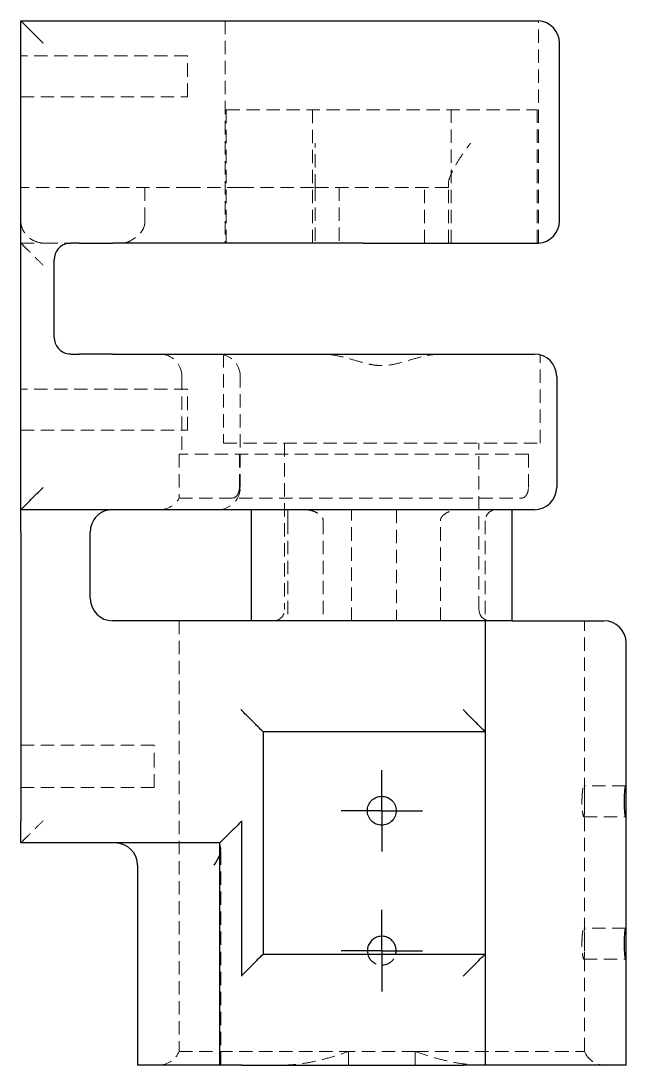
# Model space of a CAD drawing. Header units: millimetres. Extents: x 46 to 252, y 8 to 187.
# Drawn here: x 194.2 to 251.8, y 7.6 to 107 of the extents above; entities that cross this region are included whole.
import ezdxf

# ---------------------------------------------------------------- set-up
doc = ezdxf.new("R2010")
doc.units = ezdxf.units.MM
doc.linetypes.add('HIDDEN', pattern=[1.905, 1.27, -0.635])
doc.layers.add('10', color=7, linetype='Continuous')

# ---------------------------------------------------------------- blocks, each defined once
blk = doc.blocks.new('SW_CENTERMARKSYMBOL_10')
at = {"layer": '10', "color": 0}
for p, q in [((0, 2.5), (0, 3.874)), ((0, 0), (0, 2.5)), ((-2.5, 0), (-3.874, 0)), ((0, 0), (-2.5, 0)), ((0, 0), (0, -2.5)), ((0, 0), (2.5, 0)), ((2.5, 0), (3.874, 0)), ((0, -2.5), (0, -3.874))]:
    blk.add_line(p, q, dxfattribs=at)
blk = doc.blocks.new('SW_CENTERMARKSYMBOL_11')
at = {"layer": '10', "color": 0}
for p, q in [((0, 2.5), (0, 3.874)), ((0, 0), (0, 2.5)), ((-2.5, 0), (-3.874, 0)), ((0, 0), (-2.5, 0)), ((0, 0), (0, -2.5)), ((0, 0), (2.5, 0)), ((2.5, 0), (3.874, 0)), ((0, -2.5), (0, -3.874))]:
    blk.add_line(p, q, dxfattribs=at)

msp = doc.modelspace()

# ---------------------------------------------------------------- linework, layer by layer
at = {"color": 7, "linetype": 'Continuous', "lineweight": 25}
for p, q in [((194.196, 107), (226.778, 107)), ((194.196, 60.491), (194.196, 107)), ((226.778, 107), (228.549, 107)), ((228.549, 107), (243.453, 107)), ((245.462, 87.971), (245.462, 104.889)), ((199.745, 85.859), (198.953, 85.859)), ((226.778, 85.859), (202.917, 85.859)), ((226.778, 85.859), (228.549, 85.859)), ((228.549, 85.859), (243.453, 85.859)), ((197.367, 76.875), (197.367, 84.274)), ((198.953, 75.289), (199.745, 75.289)), ((202.917, 75.289), (225.74, 75.289)), ((231.358, 75.289), (243.084, 75.289)), ((245.198, 73.175), (245.198, 62.605)), ((243.084, 60.491), (194.196, 60.491)), ((194.196, 58.377), (194.196, 60.491)), ((216.129, 60.491), (216.129, 49.921)), ((240.969, 49.921), (240.969, 60.491)), ((194.196, 58.377), (194.196, 30.894)), ((200.802, 52.035), (200.802, 58.377)), ((216.129, 49.921), (202.917, 49.921)), ((240.969, 49.921), (216.129, 49.921)), ((238.396, 49.921), (238.396, 39.35)), ((240.969, 49.921), (249.69, 49.921)), ((251.804, 7.639), (251.804, 47.806)), ((238.396, 39.35), (217.256, 39.35)), ((217.256, 39.35), (217.256, 18.21)), ((238.396, 39.35), (238.396, 18.21)), ((194.196, 28.78), (194.196, 30.894)), ((215.192, 30.894), (215.192, 16.146)), ((213.128, 28.78), (194.196, 28.78)), ((213.128, 7.639), (213.128, 28.78)), ((205.295, 26.666), (205.295, 7.639)), ((217.256, 18.21), (238.396, 18.21)), ((238.396, 18.21), (238.396, 7.639)), ((212.558, 7.639), (205.295, 7.639)), ((213.128, 7.639), (212.558, 7.639)), ((215.242, 7.639), (213.128, 7.639)), ((215.242, 7.639), (236.282, 7.639)), ((238.396, 7.639), (236.282, 7.639)), ((251.804, 7.639), (238.396, 7.639))]:
    msp.add_line(p, q, dxfattribs=at)
at = {"color": 7, "linetype": 'HIDDEN', "lineweight": 18}
for p, q in [((213.645, 107), (213.645, 85.859)), ((243.453, 85.859), (243.453, 107)), ((210.051, 103.67), (194.196, 103.67)), ((210.051, 101.715), (210.051, 103.67)), ((210.051, 99.759), (210.051, 101.715)), ((194.196, 99.759), (210.051, 99.759)), ((213.751, 98.544), (243.348, 98.544)), ((213.751, 98.544), (213.751, 85.859)), ((221.943, 98.544), (221.943, 85.859)), ((235.156, 85.859), (235.156, 98.544)), ((243.348, 85.859), (243.348, 98.544)), ((222.207, 91.145), (222.207, 95.373)), ((234.892, 91.531), (234.892, 91.145)), ((210.234, 91.145), (194.196, 91.145)), ((206.006, 91.145), (206.006, 87.974)), ((215.099, 91.145), (210.234, 91.145)), ((215.099, 91.145), (222.207, 91.145)), ((234.892, 91.145), (222.207, 91.145)), ((222.207, 91.145), (222.207, 85.859)), ((224.48, 91.145), (224.48, 85.859)), ((232.619, 85.859), (232.619, 91.145)), ((234.892, 85.859), (234.892, 91.145)), ((194.196, 85.859), (196.437, 85.859)), ((196.437, 85.859), (198.953, 85.859)), ((213.487, 75.289), (213.487, 66.833)), ((243.612, 66.833), (243.612, 75.222)), ((209.523, 73.175), (209.523, 65.776)), ((215.066, 62.605), (215.066, 73.175)), ((210.051, 71.96), (194.196, 71.96)), ((210.051, 70.004), (210.051, 71.96)), ((210.051, 68.049), (210.051, 70.004)), ((194.196, 68.049), (210.051, 68.049)), ((213.487, 66.833), (243.612, 66.833)), ((219.3, 66.833), (219.3, 50.978)), ((237.798, 50.978), (237.798, 66.833)), ((242.504, 65.776), (209.259, 65.776)), ((209.259, 65.776), (209.259, 61.581)), ((214.994, 65.776), (214.994, 62.605)), ((242.504, 62.605), (242.504, 65.776)), ((209.259, 61.581), (241.812, 61.581)), ((219.599, 59.434), (219.599, 60.491)), ((225.652, 49.921), (225.652, 60.491)), ((229.96, 60.491), (229.96, 49.921)), ((219.599, 59.434), (219.599, 49.921)), ((222.975, 59.434), (222.975, 49.921)), ((234.124, 49.921), (234.124, 59.434)), ((238.396, 59.434), (238.396, 49.921)), ((209.259, 49.921), (209.259, 8.95)), ((247.84, 8.95), (247.84, 49.921)), ((206.88, 38.082), (194.196, 38.082)), ((206.88, 36.073), (206.88, 38.082)), ((206.88, 34.065), (206.88, 36.073)), ((194.196, 34.065), (206.88, 34.065)), ((251.751, 34.212), (247.776, 34.212)), ((247.777, 31.253), (251.751, 31.253)), ((213.218, 7.639), (213.218, 28.246)), ((251.751, 20.683), (247.776, 20.683)), ((247.777, 17.723), (251.751, 17.723)), ((209.259, 8.95), (225.367, 8.95)), ((225.367, 8.95), (225.367, 7.639)), ((231.731, 8.95), (225.367, 8.95)), ((231.731, 7.639), (231.731, 8.95)), ((231.731, 8.95), (247.84, 8.95))]:
    msp.add_line(p, q, dxfattribs=at)
at = {"color": 7, "linetype": 'Continuous', "lineweight": 25}
for centre, radius, start, end in [((243.348, 104.889), 2.114, 0, 87.13402), ((243.348, 87.971), 2.114, 272.86598, 0), ((198.953, 84.274), 1.586, 99.59407, 180), ((198.953, 76.875), 1.586, 180, 260.40593), ((243.084, 73.175), 2.114, 0, 90), ((243.084, 62.605), 2.114, 270, 0), ((202.917, 52.035), 2.114, 180, 270), ((249.69, 47.806), 2.114, 0, 90), ((203.181, 26.666), 2.114, 0, 90)]:
    msp.add_arc(centre, radius, start, end, dxfattribs=at)
at = {"color": 7, "linetype": 'HIDDEN', "lineweight": 18}
for centre, radius, start, end in [((207.409, 73.175), 2.114, 0, 90), ((212.952, 73.175), 2.114, 0, 90), ((212.952, 62.605), 2.114, 270, 0), ((207.409, 62.605), 2.114, 270, 331.04498), ((239.453, 59.434), 1.057, 90, 180), ((218.243, 50.978), 1.057, 270, 0), ((238.855, 50.978), 1.057, 180, 270), ((207.303, 9.754), 2.114, 270, 337.66835), ((249.796, 9.754), 2.114, 202.33165, 270)]:
    msp.add_arc(centre, radius, start, end, dxfattribs=at)
at = {"color": 7, "linetype": 'Continuous', "lineweight": 25}
for points, knots in [([(194.196, 107), (194.196, 107), (194.241, 106.955), (194.447, 106.749), (194.609, 106.587), (195.022, 106.174), (195.272, 105.924), (195.792, 105.404), (196.061, 105.135), (196.31, 104.886)], [0, 0, 0, 0, 0.25, 0.25, 0.5, 0.5, 0.75, 0.75, 1, 1, 1, 1]), ([(199.745, 85.859), (199.762, 85.859), (199.795, 85.859), (199.862, 85.859), (199.979, 85.859), (200.214, 85.859), (200.691, 85.86), (201.242, 85.859), (201.787, 85.86), (202.143, 85.859), (202.4, 85.859), (202.59, 85.859), (202.752, 85.859), (202.864, 85.859), (202.917, 85.859)], [0, 0, 0, 0, 0.015614, 0.031226, 0.062445, 0.124874, 0.249738, 0.499525, 0.624298, 0.748844, 0.831906, 0.873567, 0.940301, 1, 1, 1, 1]), ([(202.917, 75.289), (202.882, 75.289), (202.811, 75.289), (202.694, 75.289), (202.551, 75.289), (202.382, 75.289), (202.123, 75.289), (201.788, 75.289), (201.242, 75.289), (200.691, 75.289), (200.214, 75.289), (199.979, 75.289), (199.856, 75.289), (199.79, 75.289), (199.756, 75.289), (199.745, 75.289)], [0, 0, 0, 0, 0.039298, 0.080942, 0.12517, 0.187857, 0.25049, 0.375421, 0.50032, 0.750195, 0.875092, 0.937536, 0.968765, 0.989587, 1, 1, 1, 1]), ([(225.74, 75.289), (226.205, 75.289), (226.672, 75.284), (227.606, 75.276), (228.074, 75.273), (229.012, 75.273), (229.482, 75.276), (230.425, 75.284), (230.893, 75.289), (231.358, 75.289)], [0, 0, 0, 0, 0.25, 0.25, 0.5, 0.5, 0.75, 0.75, 1, 1, 1, 1]), ([(194.196, 60.491), (194.196, 60.491), (194.241, 60.536), (194.447, 60.742), (194.609, 60.904), (195.022, 61.316), (195.272, 61.566), (195.792, 62.087), (196.061, 62.356), (196.31, 62.605)], [0, 0, 0, 0, 0.25, 0.25, 0.5, 0.5, 0.75, 0.75, 1, 1, 1, 1]), ([(202.917, 60.491), (202.667, 60.491), (202.399, 60.445), (201.878, 60.239), (201.628, 60.078), (201.215, 59.665), (201.054, 59.415), (200.848, 58.895), (200.802, 58.626), (200.802, 58.377)], [0, 0, 0, 0, 0.25, 0.25, 0.5, 0.5, 0.75, 0.75, 1, 1, 1, 1]), ([(217.256, 39.35), (217.256, 39.35), (217.21, 39.396), (217.004, 39.602), (216.843, 39.763), (216.43, 40.176), (216.18, 40.426), (215.659, 40.946), (215.391, 41.215), (215.141, 41.464)], [0, 0, 0, 0, 0.25, 0.25, 0.5, 0.5, 0.75, 0.75, 1, 1, 1, 1]), ([(238.396, 39.35), (238.396, 39.35), (238.351, 39.396), (238.145, 39.602), (237.983, 39.763), (237.57, 40.176), (237.32, 40.426), (236.8, 40.946), (236.531, 41.215), (236.282, 41.464)], [0, 0, 0, 0, 0.25, 0.25, 0.5, 0.5, 0.75, 0.75, 1, 1, 1, 1]), ([(251.606, 32.733), (251.606, 32.831), (251.607, 32.927), (251.612, 33.116), (251.616, 33.21), (251.625, 33.389), (251.631, 33.474), (251.644, 33.635), (251.651, 33.711), (251.674, 33.915), (251.691, 34.025), (251.724, 34.173), (251.739, 34.212), (251.759, 34.213), (251.765, 34.203), (251.775, 34.166), (251.779, 34.138), (251.787, 34.064), (251.79, 34.018), (251.795, 33.911), (251.797, 33.85), (251.802, 33.643), (251.803, 33.48), (251.804, 33.121), (251.804, 32.928), (251.804, 32.635), (251.804, 32.538), (251.804, 32.349), (251.804, 32.255), (251.803, 32.076), (251.803, 31.99), (251.801, 31.83), (251.8, 31.753), (251.796, 31.549), (251.791, 31.438), (251.776, 31.291), (251.765, 31.253), (251.746, 31.253), (251.739, 31.263), (251.724, 31.3), (251.716, 31.328), (251.699, 31.402), (251.691, 31.449), (251.675, 31.556), (251.667, 31.617), (251.643, 31.823), (251.63, 31.986), (251.611, 32.344), (251.606, 32.537), (251.606, 32.733)], [0, 0, 0, 0, 0.03125, 0.03125, 0.0625, 0.0625, 0.09375, 0.09375, 0.125, 0.125, 0.1875, 0.1875, 0.25, 0.25, 0.28125, 0.28125, 0.3125, 0.3125, 0.34375, 0.34375, 0.375, 0.375, 0.4375, 0.4375, 0.5, 0.5, 0.53125, 0.53125, 0.5625, 0.5625, 0.59375, 0.59375, 0.625, 0.625, 0.6875, 0.6875, 0.75, 0.75, 0.78125, 0.78125, 0.8125, 0.8125, 0.84375, 0.84375, 0.875, 0.875, 0.9375, 0.9375, 1, 1, 1, 1]), ([(229.924, 31.845), (229.924, 32.027), (229.888, 32.205), (229.784, 32.455), (229.742, 32.534), (229.642, 32.683), (229.584, 32.754), (229.394, 32.944), (229.241, 33.046), (228.91, 33.183), (228.73, 33.219), (228.461, 33.22), (228.37, 33.211), (228.193, 33.176), (228.108, 33.15), (227.858, 33.047), (227.707, 32.946), (227.45, 32.69), (227.349, 32.538), (227.211, 32.206), (227.175, 32.027), (227.175, 31.664), (227.211, 31.486), (227.314, 31.236), (227.357, 31.157), (227.456, 31.008), (227.514, 30.937), (227.704, 30.747), (227.858, 30.645), (228.188, 30.508), (228.369, 30.471), (228.638, 30.471), (228.729, 30.48), (228.905, 30.515), (228.991, 30.541), (229.241, 30.644), (229.392, 30.745), (229.649, 31.001), (229.75, 31.152), (229.888, 31.485), (229.924, 31.664), (229.924, 31.845)], [0, 0, 0, 0, 0.0625, 0.0625, 0.09375, 0.09375, 0.125, 0.125, 0.1875, 0.1875, 0.25, 0.25, 0.28125, 0.28125, 0.3125, 0.3125, 0.375, 0.375, 0.4375, 0.4375, 0.5, 0.5, 0.5625, 0.5625, 0.59375, 0.59375, 0.625, 0.625, 0.6875, 0.6875, 0.75, 0.75, 0.78125, 0.78125, 0.8125, 0.8125, 0.875, 0.875, 0.9375, 0.9375, 1, 1, 1, 1]), ([(215.192, 30.894), (215.192, 30.882), (215.19, 30.869), (215.185, 30.857), (215.18, 30.842), (215.171, 30.827), (215.161, 30.815), (215.155, 30.807), (215.148, 30.8), (215.141, 30.793)], [0, 0, 0, 0, 0.0000374905, 0.0000374905, 0.0000374905, 0.0000866781, 0.0000866781, 0.0000866781, 0.0001152756, 0.0001152756, 0.0001152756, 0.0001152756]), ([(215.141, 30.793), (214.899, 30.55), (214.64, 30.291), (214.143, 29.795), (213.907, 29.559), (213.518, 29.169), (213.366, 29.018), (213.172, 28.823), (213.128, 28.78), (213.128, 28.78)], [0, 0, 0, 0, 0.25, 0.25, 0.5, 0.5, 0.75, 0.75, 1, 1, 1, 1]), ([(213.128, 27.78), (213.106, 27.707), (213, 27.361), (212.769, 26.97), (212.559, 26.668), (212.558, 26.666)], [0, 0, 0, 0, 0.209148, 0.994034, 1, 1, 1, 1]), ([(229.924, 18.527), (229.908, 18.681), (229.878, 18.99), (229.642, 19.401), (229.294, 19.713), (228.858, 19.893), (228.389, 19.918), (227.938, 19.787), (227.557, 19.514), (227.285, 19.13), (227.188, 18.78), (227.166, 18.468), (227.204, 18.315), (227.229, 18.21)], [0, 0, 0, 0, 0.099724, 0.199441, 0.299318, 0.399298, 0.499107, 0.598735, 0.698457, 0.798398, 0.898346, 0.930375, 1, 1, 1, 1]), ([(251.606, 19.203), (251.606, 19.301), (251.607, 19.397), (251.612, 19.586), (251.616, 19.68), (251.625, 19.859), (251.631, 19.944), (251.644, 20.105), (251.651, 20.181), (251.674, 20.385), (251.691, 20.495), (251.724, 20.643), (251.739, 20.682), (251.759, 20.683), (251.765, 20.673), (251.775, 20.636), (251.779, 20.608), (251.787, 20.534), (251.79, 20.488), (251.795, 20.381), (251.797, 20.32), (251.802, 20.113), (251.803, 19.95), (251.804, 19.591), (251.804, 19.398), (251.804, 19.105), (251.804, 19.008), (251.804, 18.819), (251.804, 18.725), (251.803, 18.546), (251.803, 18.461), (251.801, 18.3), (251.8, 18.223), (251.796, 18.019), (251.791, 17.908), (251.776, 17.761), (251.765, 17.723), (251.746, 17.723), (251.739, 17.733), (251.724, 17.771), (251.716, 17.798), (251.699, 17.873), (251.691, 17.919), (251.675, 18.026), (251.667, 18.087), (251.643, 18.293), (251.63, 18.456), (251.611, 18.815), (251.606, 19.007), (251.606, 19.203)], [0, 0, 0, 0, 0.03125, 0.03125, 0.0625, 0.0625, 0.09375, 0.09375, 0.125, 0.125, 0.1875, 0.1875, 0.25, 0.25, 0.28125, 0.28125, 0.3125, 0.3125, 0.34375, 0.34375, 0.375, 0.375, 0.4375, 0.4375, 0.5, 0.5, 0.53125, 0.53125, 0.5625, 0.5625, 0.59375, 0.59375, 0.625, 0.625, 0.6875, 0.6875, 0.75, 0.75, 0.78125, 0.78125, 0.8125, 0.8125, 0.84375, 0.84375, 0.875, 0.875, 0.9375, 0.9375, 1, 1, 1, 1]), ([(215.192, 16.146), (215.438, 16.392), (215.702, 16.656), (216.21, 17.165), (216.454, 17.408), (216.855, 17.809), (217.011, 17.965), (217.211, 18.165), (217.256, 18.21), (217.256, 18.21)], [0, 0, 0, 0, 0.25, 0.25, 0.5, 0.5, 0.75, 0.75, 1, 1, 1, 1]), ([(229.868, 18.21), (229.887, 18.266), (229.923, 18.368), (229.923, 18.477), (229.924, 18.527)], [0, 0, 0, 0, 0.5433256, 1, 1, 1, 1]), ([(236.282, 16.096), (236.531, 16.345), (236.8, 16.614), (237.32, 17.134), (237.57, 17.384), (237.983, 17.797), (238.145, 17.958), (238.351, 18.164), (238.396, 18.21), (238.396, 18.21)], [0, 0, 0, 0, 0.25, 0.25, 0.5, 0.5, 0.75, 0.75, 1, 1, 1, 1])]:
    msp.add_open_spline(points, degree=3, knots=knots, dxfattribs=at)
at = {"color": 7, "linetype": 'HIDDEN', "lineweight": 18}
for points, knots in [([(234.892, 91.531), (234.892, 91.729), (234.963, 91.983), (235.141, 92.421), (235.212, 92.575), (235.371, 92.892), (235.459, 93.056), (235.746, 93.562), (235.969, 93.918), (236.334, 94.458), (236.461, 94.64), (236.659, 94.914), (236.727, 95.005), (236.864, 95.189), (236.935, 95.281), (237.006, 95.373)], [0, 0, 0, 0, 0.25, 0.25, 0.375, 0.375, 0.5, 0.5, 0.75, 0.75, 0.875, 0.875, 0.9375, 0.9375, 1, 1, 1, 1]), ([(194.196, 87.974), (194.196, 87.724), (194.244, 87.456), (194.463, 86.935), (194.634, 86.685), (195.071, 86.272), (195.336, 86.111), (195.888, 85.905), (196.173, 85.859), (196.437, 85.859)], [0, 0, 0, 0, 0.25, 0.25, 0.5, 0.5, 0.75, 0.75, 1, 1, 1, 1]), ([(206.006, 87.974), (206.001, 87.856), (205.99, 87.627), (205.867, 87.23), (205.6, 86.821), (205.354, 86.573), (205.151, 86.409), (204.986, 86.298), (204.891, 86.241), (204.795, 86.179), (204.656, 86.09), (204.435, 85.968), (204.184, 85.903), (204.05, 85.869)], [0, 0, 0, 0, 0.071492, 0.138734, 0.269646, 0.369356, 0.450947, 0.494358, 0.548513, 0.628718, 0.7326, 0.857211, 1, 1, 1, 1]), ([(194.196, 85.859), (194.196, 85.859), (194.241, 85.814), (194.447, 85.608), (194.609, 85.447), (195.022, 85.034), (195.272, 84.784), (195.792, 84.263), (196.061, 83.995), (196.31, 83.745)], [0, 0, 0, 0, 0.25, 0.25, 0.5, 0.5, 0.75, 0.75, 1, 1, 1, 1]), ([(234.171, 75.289), (233.714, 75.289), (233.256, 75.228), (232.336, 75.044), (231.873, 74.919), (230.947, 74.655), (230.484, 74.514), (229.54, 74.285), (229.06, 74.2), (228.307, 74.198), (228.059, 74.219), (227.573, 74.29), (227.334, 74.34), (226.624, 74.511), (226.16, 74.653), (225.233, 74.917), (224.768, 75.042), (223.845, 75.228), (223.386, 75.289), (222.927, 75.289)], [0, 0, 0, 0, 0.125, 0.125, 0.25, 0.25, 0.375, 0.375, 0.5, 0.5, 0.5625, 0.5625, 0.625, 0.625, 0.75, 0.75, 0.875, 0.875, 1, 1, 1, 1]), ([(214.994, 62.605), (214.994, 62.473), (214.977, 62.343), (214.91, 62.098), (214.86, 61.985), (214.673, 61.698), (214.495, 61.581), (214.316, 61.581)], [0, 0, 0, 0, 0.25, 0.25, 0.5, 0.5, 1, 1, 1, 1]), ([(241.812, 61.581), (241.908, 61.581), (242.001, 61.61), (242.172, 61.716), (242.248, 61.794), (242.373, 61.985), (242.422, 62.098), (242.488, 62.342), (242.504, 62.473), (242.504, 62.605)], [0, 0, 0, 0, 0.25, 0.25, 0.5, 0.5, 0.75, 0.75, 1, 1, 1, 1]), ([(221.24, 60.491), (221.408, 60.491), (221.575, 60.47), (221.91, 60.394), (222.079, 60.338), (222.408, 60.184), (222.57, 60.086), (222.779, 59.889), (222.844, 59.814), (222.942, 59.639), (222.975, 59.538), (222.975, 59.434)], [0, 0, 0, 0, 0.25, 0.25, 0.5, 0.5, 0.75, 0.75, 0.875, 0.875, 1, 1, 1, 1]), ([(234.124, 59.434), (234.124, 59.539), (234.156, 59.639), (234.255, 59.814), (234.32, 59.889), (234.459, 60.021), (234.536, 60.078), (234.692, 60.178), (234.773, 60.222), (235.018, 60.337), (235.188, 60.394), (235.524, 60.47), (235.691, 60.491), (235.858, 60.491)], [0, 0, 0, 0, 0.125, 0.125, 0.25, 0.25, 0.375, 0.375, 0.5, 0.5, 0.75, 0.75, 1, 1, 1, 1]), ([(247.601, 32.733), (247.601, 32.635), (247.602, 32.538), (247.608, 32.349), (247.613, 32.255), (247.624, 32.076), (247.631, 31.991), (247.647, 31.83), (247.656, 31.754), (247.683, 31.55), (247.704, 31.44), (247.743, 31.292), (247.762, 31.253), (247.785, 31.253), (247.792, 31.262), (247.805, 31.299), (247.81, 31.327), (247.819, 31.401), (247.823, 31.447), (247.829, 31.554), (247.832, 31.615), (247.837, 31.822), (247.839, 31.985), (247.84, 32.344), (247.84, 32.537), (247.84, 32.831), (247.84, 32.927), (247.84, 33.116), (247.84, 33.211), (247.839, 33.39), (247.838, 33.475), (247.837, 33.636), (247.835, 33.712), (247.83, 33.917), (247.824, 34.027), (247.806, 34.174), (247.793, 34.213), (247.77, 34.212), (247.761, 34.203), (247.743, 34.165), (247.734, 34.137), (247.714, 34.063), (247.704, 34.016), (247.684, 33.91), (247.674, 33.849), (247.646, 33.642), (247.63, 33.48), (247.607, 33.121), (247.601, 32.929), (247.601, 32.733)], [0, 0, 0, 0, 0.03125, 0.03125, 0.0625, 0.0625, 0.09375, 0.09375, 0.125, 0.125, 0.1875, 0.1875, 0.25, 0.25, 0.28125, 0.28125, 0.3125, 0.3125, 0.34375, 0.34375, 0.375, 0.375, 0.4375, 0.4375, 0.5, 0.5, 0.53125, 0.53125, 0.5625, 0.5625, 0.59375, 0.59375, 0.625, 0.625, 0.6875, 0.6875, 0.75, 0.75, 0.78125, 0.78125, 0.8125, 0.8125, 0.84375, 0.84375, 0.875, 0.875, 0.9375, 0.9375, 1, 1, 1, 1]), ([(194.196, 28.78), (194.196, 28.78), (194.241, 28.825), (194.447, 29.031), (194.609, 29.193), (195.022, 29.606), (195.272, 29.856), (195.792, 30.376), (196.061, 30.645), (196.31, 30.894)], [0, 0, 0, 0, 0.25, 0.25, 0.5, 0.5, 0.75, 0.75, 1, 1, 1, 1]), ([(213.128, 28.589), (213.17, 28.482), (213.242, 28.294), (213.203, 27.996), (213.145, 27.829), (213.128, 27.78)], [0, 0, 0, 0, 0.485236, 0.850965, 1, 1, 1, 1]), ([(247.601, 19.203), (247.601, 19.105), (247.602, 19.008), (247.608, 18.819), (247.613, 18.725), (247.624, 18.546), (247.631, 18.461), (247.647, 18.3), (247.656, 18.224), (247.683, 18.02), (247.704, 17.91), (247.743, 17.763), (247.762, 17.723), (247.785, 17.723), (247.792, 17.732), (247.805, 17.769), (247.81, 17.797), (247.819, 17.871), (247.823, 17.917), (247.829, 18.024), (247.832, 18.085), (247.837, 18.292), (247.839, 18.455), (247.84, 18.814), (247.84, 19.007), (247.84, 19.301), (247.84, 19.397), (247.84, 19.587), (247.84, 19.681), (247.839, 19.86), (247.838, 19.945), (247.837, 20.106), (247.835, 20.183), (247.83, 20.387), (247.824, 20.497), (247.806, 20.644), (247.793, 20.683), (247.77, 20.682), (247.761, 20.673), (247.743, 20.635), (247.734, 20.607), (247.714, 20.533), (247.704, 20.486), (247.684, 20.38), (247.674, 20.319), (247.646, 20.112), (247.63, 19.95), (247.607, 19.591), (247.601, 19.399), (247.601, 19.203)], [0, 0, 0, 0, 0.03125, 0.03125, 0.0625, 0.0625, 0.09375, 0.09375, 0.125, 0.125, 0.1875, 0.1875, 0.25, 0.25, 0.28125, 0.28125, 0.3125, 0.3125, 0.34375, 0.34375, 0.375, 0.375, 0.4375, 0.4375, 0.5, 0.5, 0.53125, 0.53125, 0.5625, 0.5625, 0.59375, 0.59375, 0.625, 0.625, 0.6875, 0.6875, 0.75, 0.75, 0.78125, 0.78125, 0.8125, 0.8125, 0.84375, 0.84375, 0.875, 0.875, 0.9375, 0.9375, 1, 1, 1, 1]), ([(227.229, 18.21), (227.235, 18.164), (227.262, 17.965), (227.462, 17.655), (227.804, 17.34), (228.241, 17.161), (228.709, 17.136), (229.161, 17.267), (229.538, 17.54), (229.791, 17.871), (229.846, 18.116), (229.868, 18.21)], [0, 0, 0, 0, 0.03807, 0.164196, 0.290524, 0.416984, 0.543225, 0.66924, 0.795371, 0.921781, 1, 1, 1, 1]), ([(219.094, 7.639), (219.635, 7.639), (220.17, 7.68), (221.231, 7.814), (221.758, 7.908), (222.805, 8.138), (223.326, 8.273), (224.357, 8.58), (224.867, 8.75), (225.367, 8.95)], [0, 0, 0, 0, 0.25, 0.25, 0.5, 0.5, 0.75, 0.75, 1, 1, 1, 1]), ([(231.731, 8.95), (232.232, 8.749), (232.741, 8.581), (233.767, 8.275), (234.285, 8.14), (235.333, 7.909), (235.863, 7.814), (236.93, 7.679), (237.465, 7.639), (238.004, 7.639)], [0, 0, 0, 0, 0.25, 0.25, 0.5, 0.5, 0.75, 0.75, 1, 1, 1, 1])]:
    msp.add_open_spline(points, degree=3, knots=knots, dxfattribs=at)
at = {"color": 7, "linetype": 'Continuous', "lineweight": 25}
for points in [[(198.688, 85.837), (198.776, 85.852), (198.864, 85.859), (198.953, 85.859)], [(198.953, 75.289), (198.864, 75.289), (198.776, 75.297), (198.688, 75.311)], [(215.242, 16.096), (215.226, 16.113), (215.209, 16.129), (215.192, 16.146)]]:
    msp.add_open_spline(points, degree=3, dxfattribs=at)

# ---------------------------------------------------------------- block references
at = {"layer": '10'}
for name, p in [('SW_CENTERMARKSYMBOL_10', (228.549, 31.845)), ('SW_CENTERMARKSYMBOL_11', (228.549, 18.527))]:
    msp.add_blockref(name, p, dxfattribs=at)

doc.saveas('drawing.dxf')
